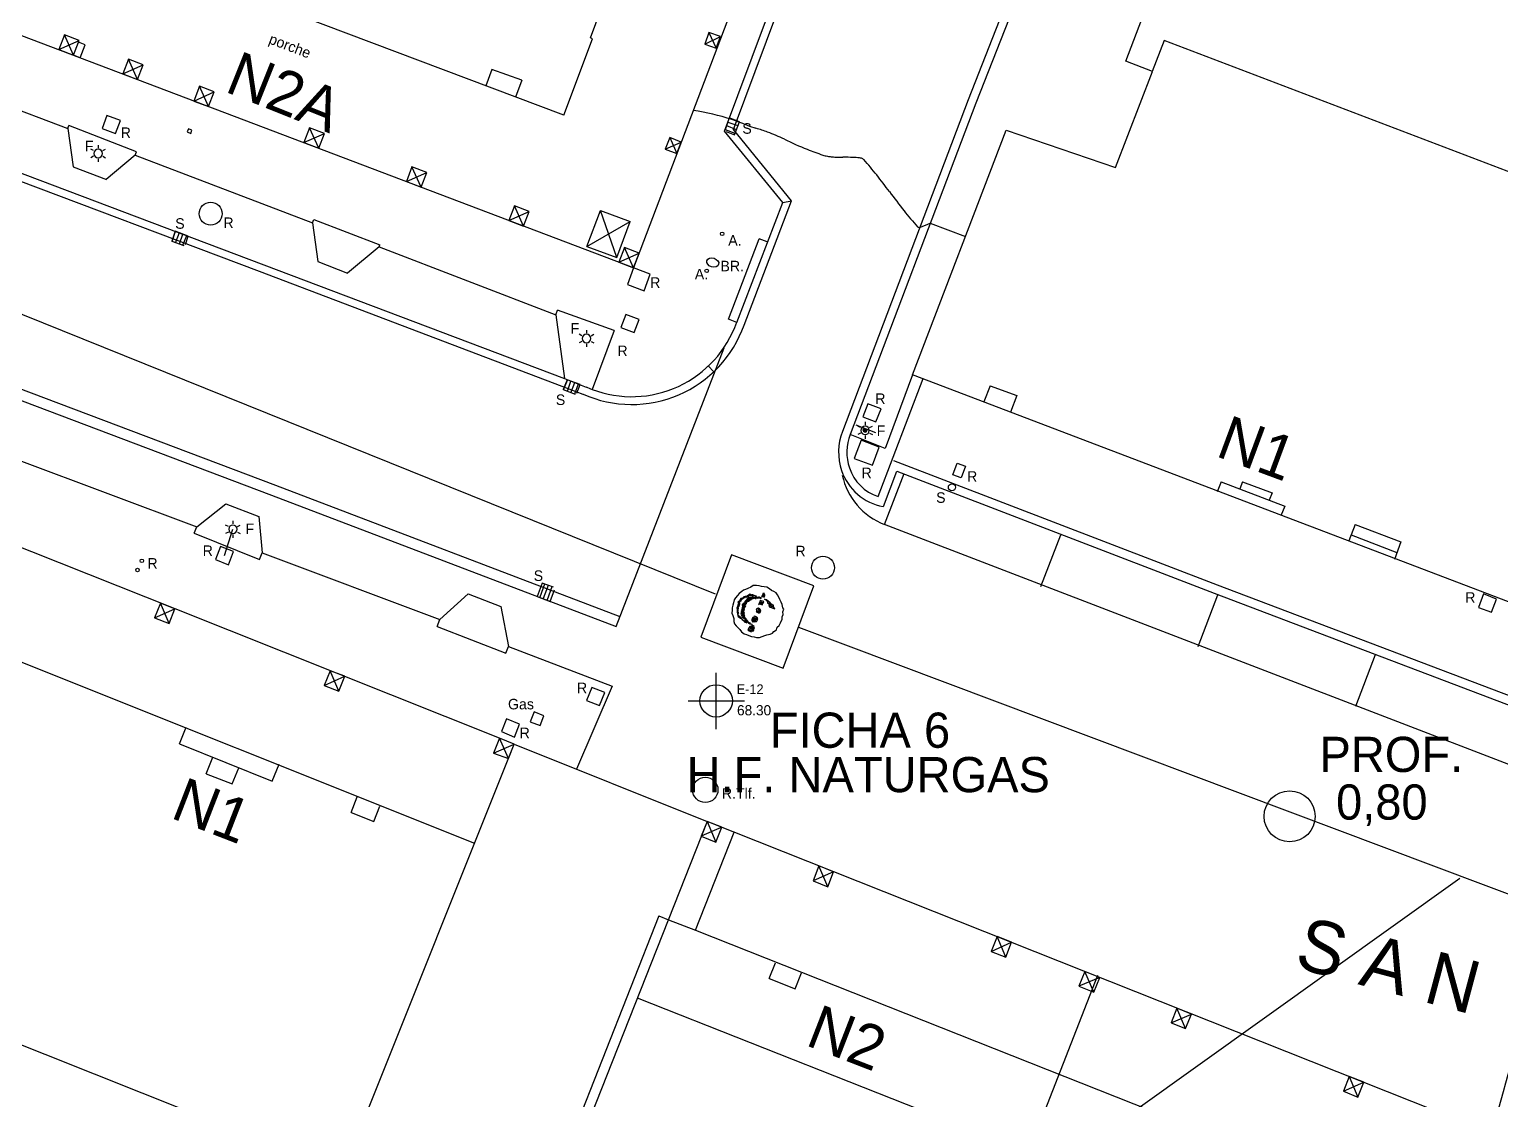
# Model space of a CAD drawing. Extents: x 0 to 560514, y 0 to 4788038.
# Drawn here: x 560352.9 to 560394.71, y 4787849.2 to 4787879.62 of the extents above; entities that cross this region are included whole.
import ezdxf

# ---------------------------------------------------------------- set-up
doc = ezdxf.new("R2010")
doc.units = 0
doc.layers.add('Nivel 27', color=7, linetype='Continuous')
doc.layers.add('Nivel 7', color=7, linetype='Continuous')

msp = doc.modelspace()

# ---------------------------------------------------------------- linework, layer by layer
at = {"layer": 'Nivel 27'}
msp.add_line((560374.76, 4787862.63), (560403.64, 4787851.77), dxfattribs=at)
for points in [[(560301.78, 4787894.14), (560303.67, 4787892.38), (560307.48, 4787889.75), (560372.39, 4787863.57)], [(560373.86, 4787863.76), (560373.78, 4787863.77), (560373.71, 4787863.78), (560373.64, 4787863.8), (560373.56, 4787863.81), (560373.47, 4787863.81), (560373.4, 4787863.76), (560373.32, 4787863.73), (560373.25, 4787863.7), (560373.19, 4787863.68), (560373.15, 4787863.64), (560373.07, 4787863.58), (560373.02, 4787863.53), (560372.97, 4787863.46), (560372.93, 4787863.4), (560372.91, 4787863.32), (560372.89, 4787863.25), (560372.87, 4787863.18), (560372.87, 4787863.11), (560372.86, 4787863.02), (560372.89, 4787862.96), (560372.92, 4787862.87), (560372.92, 4787862.79), (560372.94, 4787862.72), (560372.99, 4787862.66), (560373.03, 4787862.62), (560373.09, 4787862.56), (560373.14, 4787862.49), (560373.21, 4787862.44), (560373.28, 4787862.42), (560373.35, 4787862.39), (560373.42, 4787862.36), (560373.5, 4787862.35), (560373.56, 4787862.33), (560373.65, 4787862.33), (560373.72, 4787862.36), (560373.8, 4787862.39), (560373.86, 4787862.41), (560373.95, 4787862.43), (560374.02, 4787862.46), (560374.06, 4787862.5), (560374.13, 4787862.55), (560374.15, 4787862.63), (560374.21, 4787862.67), (560374.25, 4787862.75), (560374.29, 4787862.85), (560374.29, 4787862.92), (560374.32, 4787862.99), (560374.31, 4787863.06), (560374.34, 4787863.14), (560374.31, 4787863.18), (560374.29, 4787863.27), (560374.26, 4787863.34), (560374.23, 4787863.41), (560374.2, 4787863.48), (560374.16, 4787863.55), (560374.12, 4787863.6), (560374.06, 4787863.64), (560373.99, 4787863.67), (560373.93, 4787863.72), (560373.86, 4787863.76)], [(560373.25, 4787863.49), (560373.28, 4787863.48)], [(560373.29, 4787863.51), (560373.3, 4787863.48)], [(560373.31, 4787863.5), (560373.35, 4787863.51)], [(560373.35, 4787863.53), (560373.36, 4787863.52)], [(560373.38, 4787863.56), (560373.4, 4787863.54)], [(560373.45, 4787863.52), (560373.48, 4787863.52)], [(560373.53, 4787863.52), (560373.53, 4787863.52)], [(560373.8, 4787863.52), (560373.8, 4787863.52), (560373.8, 4787863.52), (560373.8, 4787863.52), (560373.8, 4787863.52), (560373.8, 4787863.55), (560373.8, 4787863.55), (560373.8, 4787863.55), (560373.8, 4787863.55), (560373.8, 4787863.55), (560373.8, 4787863.55), (560373.78, 4787863.56), (560373.79, 4787863.58), (560373.79, 4787863.58), (560373.79, 4787863.58), (560373.79, 4787863.58), (560373.79, 4787863.58), (560373.77, 4787863.59), (560373.77, 4787863.59), (560373.77, 4787863.59), (560373.76, 4787863.57), (560373.76, 4787863.57), (560373.74, 4787863.58), (560373.74, 4787863.58), (560373.74, 4787863.58), (560373.74, 4787863.58), (560373.74, 4787863.58), (560373.74, 4787863.58), (560373.73, 4787863.55), (560373.73, 4787863.55), (560373.73, 4787863.55), (560373.73, 4787863.55), (560373.73, 4787863.55), (560373.73, 4787863.54), (560373.73, 4787863.54), (560373.73, 4787863.54), (560373.73, 4787863.54), (560373.73, 4787863.54), (560373.73, 4787863.54), (560373.71, 4787863.5), (560373.73, 4787863.5), (560373.73, 4787863.5), (560373.73, 4787863.5), (560373.73, 4787863.5), (560373.73, 4787863.5), (560373.76, 4787863.49), (560373.76, 4787863.49), (560373.76, 4787863.49), (560373.76, 4787863.49), (560373.76, 4787863.49), (560373.76, 4787863.49), (560373.78, 4787863.48), (560373.78, 4787863.48), (560373.79, 4787863.5), (560373.79, 4787863.5), (560373.79, 4787863.5), (560373.79, 4787863.5), (560373.79, 4787863.5), (560373.79, 4787863.5), (560373.8, 4787863.52), (560373.8, 4787863.52)], [(560373.73, 4787863.55), (560373.8, 4787863.52)], [(560373.73, 4787863.55), (560373.79, 4787863.5)], [(560373.73, 4787863.54), (560373.79, 4787863.5)], [(560373.76, 4787863.57), (560373.8, 4787863.55)], [(560373, 4787863.18), (560373.05, 4787863.17)], [(560373.01, 4787863.15), (560373.05, 4787863.15)], [(560373.01, 4787863.15), (560373.05, 4787863.15)], [(560373.01, 4787863.12), (560373.05, 4787863.11)], [(560373.01, 4787863.07), (560373.03, 4787863.06)], [(560373.02, 4787863.21), (560373.04, 4787863.21)], [(560373.03, 4787863.22), (560373.04, 4787863.22)], [(560373.03, 4787863.09), (560373.05, 4787863.09)], [(560373.05, 4787863.25), (560373.08, 4787863.24)], [(560373.05, 4787863.25), (560373.07, 4787863.21)], [(560373.06, 4787863.32), (560373.08, 4787863.31)], [(560373.06, 4787863.27), (560373.08, 4787863.25)], [(560373.07, 4787863.35), (560373.08, 4787863.34)], [(560373.07, 4787863.35), (560373.08, 4787863.31)], [(560373.07, 4787863.3), (560373.1, 4787863.28)], [(560373.08, 4787863.37), (560373.09, 4787863.36)], [(560373.09, 4787863.39), (560373.13, 4787863.38)], [(560373.12, 4787863.41), (560373.14, 4787863.4)], [(560373.12, 4787863.41), (560373.14, 4787863.4)], [(560373.14, 4787863.08), (560373.2, 4787863.08)], [(560373.15, 4787863.43), (560373.16, 4787863.42)], [(560373.15, 4787863.16), (560373.21, 4787863.13)], [(560373.15, 4787863.16), (560373.22, 4787863.14)], [(560373.15, 4787863.13), (560373.22, 4787863.14)], [(560373.16, 4787863.44), (560373.17, 4787863.43)], [(560373.16, 4787863.26), (560373.24, 4787863.25)], [(560373.16, 4787863.26), (560373.26, 4787863.22)], [(560373.16, 4787863.18), (560373.22, 4787863.16)], [(560373.16, 4787863.1), (560373.21, 4787863.1)], [(560373.17, 4787863.28), (560373.25, 4787863.28)], [(560373.17, 4787863.2), (560373.25, 4787863.2)], [(560373.18, 4787863.22), (560373.26, 4787863.22)], [(560373.19, 4787863.46), (560373.21, 4787863.46)], [(560373.19, 4787863.46), (560373.21, 4787863.46)], [(560373.21, 4787863.3), (560373.26, 4787863.3)], [(560373.22, 4787863.48), (560373.24, 4787863.47)], [(560373.22, 4787863.35), (560373.3, 4787863.34)], [(560373.22, 4787863.32), (560373.29, 4787863.31)], [(560373.22, 4787863.32), (560373.28, 4787863.29)], [(560373.25, 4787863.35), (560373.31, 4787863.37)], [(560373.26, 4787863.38), (560373.34, 4787863.37)], [(560373.3, 4787863.4), (560373.34, 4787863.37)], [(560373.31, 4787863.42), (560373.37, 4787863.39)], [(560373.33, 4787863.43), (560373.41, 4787863.4)], [(560373.34, 4787863.46), (560373.42, 4787863.43)], [(560373.37, 4787863.45), (560373.44, 4787863.42)], [(560373.4, 4787863.46), (560373.48, 4787863.44)], [(560373.45, 4787863.47), (560373.5, 4787863.45)], [(560373.49, 4787863.48), (560373.55, 4787863.43)], [(560373.51, 4787863.47), (560373.55, 4787863.46)], [(560373.68, 4787863.07), (560373.68, 4787863.07), (560373.69, 4787863.09), (560373.69, 4787863.09), (560373.69, 4787863.09), (560373.69, 4787863.09), (560373.68, 4787863.12), (560373.65, 4787863.13), (560373.65, 4787863.13), (560373.65, 4787863.13), (560373.65, 4787863.13), (560373.66, 4787863.16), (560373.64, 4787863.15), (560373.64, 4787863.15), (560373.64, 4787863.15), (560373.64, 4787863.15), (560373.61, 4787863.17), (560373.61, 4787863.17), (560373.61, 4787863.17), (560373.61, 4787863.17), (560373.6, 4787863.18), (560373.6, 4787863.18), (560373.59, 4787863.16), (560373.59, 4787863.16), (560373.55, 4787863.14), (560373.55, 4787863.14), (560373.55, 4787863.14), (560373.56, 4787863.1), (560373.56, 4787863.1), (560373.56, 4787863.1), (560373.56, 4787863.1), (560373.56, 4787863.08), (560373.56, 4787863.08), (560373.56, 4787863.08), (560373.55, 4787863.06), (560373.55, 4787863.06), (560373.55, 4787863.06), (560373.55, 4787863.06), (560373.58, 4787863.08), (560373.57, 4787863.05), (560373.57, 4787863.05), (560373.57, 4787863.05), (560373.57, 4787863.05), (560373.6, 4787863.05), (560373.6, 4787863.05), (560373.6, 4787863.05), (560373.6, 4787863.05), (560373.61, 4787863.04), (560373.61, 4787863.04), (560373.61, 4787863.04), (560373.64, 4787863.02), (560373.64, 4787863.02), (560373.64, 4787863.02), (560373.65, 4787863.04), (560373.65, 4787863.04), (560373.67, 4787863.04), (560373.67, 4787863.04), (560373.67, 4787863.04), (560373.68, 4787863.07), (560373.68, 4787863.07), (560373.68, 4787863.07)], [(560373.56, 4787863.1), (560373.69, 4787863.09)], [(560373.56, 4787863.08), (560373.68, 4787863.07)], [(560373.58, 4787863.08), (560373.67, 4787863.04)], [(560373.59, 4787863.47), (560373.64, 4787863.46)], [(560373.59, 4787863.16), (560373.65, 4787863.13)], [(560373.59, 4787863.16), (560373.67, 4787863.1)], [(560373.75, 4787863.31), (560373.75, 4787863.31), (560373.75, 4787863.31), (560373.75, 4787863.31), (560373.76, 4787863.33), (560373.76, 4787863.33), (560373.76, 4787863.33), (560373.76, 4787863.33), (560373.77, 4787863.36), (560373.73, 4787863.37), (560373.73, 4787863.37), (560373.73, 4787863.37), (560373.73, 4787863.37), (560373.73, 4787863.37), (560373.71, 4787863.37), (560373.71, 4787863.37), (560373.71, 4787863.37), (560373.71, 4787863.37), (560373.69, 4787863.38), (560373.69, 4787863.38), (560373.69, 4787863.38), (560373.69, 4787863.38), (560373.69, 4787863.38), (560373.66, 4787863.37), (560373.66, 4787863.35), (560373.66, 4787863.35), (560373.66, 4787863.35), (560373.66, 4787863.35), (560373.66, 4787863.35), (560373.64, 4787863.31), (560373.64, 4787863.31), (560373.64, 4787863.31), (560373.64, 4787863.31), (560373.63, 4787863.29), (560373.63, 4787863.29), (560373.63, 4787863.29), (560373.63, 4787863.29), (560373.63, 4787863.29), (560373.62, 4787863.27), (560373.65, 4787863.29), (560373.65, 4787863.29), (560373.65, 4787863.29), (560373.65, 4787863.29), (560373.65, 4787863.29), (560373.68, 4787863.28), (560373.68, 4787863.28), (560373.68, 4787863.28), (560373.68, 4787863.28), (560373.71, 4787863.27), (560373.71, 4787863.27), (560373.71, 4787863.27), (560373.71, 4787863.27), (560373.71, 4787863.27), (560373.73, 4787863.26), (560373.73, 4787863.26), (560373.73, 4787863.29), (560373.73, 4787863.29), (560373.73, 4787863.29), (560373.73, 4787863.29), (560373.75, 4787863.31), (560373.75, 4787863.31)], [(560373.63, 4787863.29), (560373.73, 4787863.29)], [(560373.64, 4787863.31), (560373.75, 4787863.31)], [(560373.65, 4787863.29), (560373.71, 4787863.27)], [(560373.66, 4787863.35), (560373.76, 4787863.33)], [(560373.66, 4787863.35), (560373.75, 4787863.31)], [(560373.81, 4787863.41), (560373.85, 4787863.4)], [(560373.84, 4787863.38), (560373.93, 4787863.35)], [(560373.88, 4787863.33), (560373.97, 4787863.29)], [(560373.9, 4787863.3), (560374, 4787863.27)], [(560373.9, 4787863.27), (560374.02, 4787863.26)], [(560373.91, 4787863.25), (560374.03, 4787863.22)], [(560373.91, 4787863.25), (560374.05, 4787863.2)], [(560373.92, 4787863.21), (560374.06, 4787863.16)], [(560373.01, 4787863.05), (560373.06, 4787863.04)], [(560373.01, 4787863.05), (560373.05, 4787863.01)], [(560373.02, 4787863.01), (560373.05, 4787863.01)], [(560373.04, 4787862.98), (560373.05, 4787862.98)], [(560373.05, 4787862.95), (560373.08, 4787862.94)], [(560373.07, 4787862.92), (560373.09, 4787862.92)], [(560373.11, 4787862.88), (560373.13, 4787862.89)], [(560373.13, 4787862.87), (560373.15, 4787862.86)], [(560373.14, 4787863.06), (560373.22, 4787863.04)], [(560373.14, 4787863.06), (560373.22, 4787863.02)], [(560373.14, 4787862.96), (560373.22, 4787862.97)], [(560373.15, 4787863), (560373.2, 4787863)], [(560373.16, 4787863.02), (560373.22, 4787863.02)], [(560373.16, 4787862.97), (560373.23, 4787862.94)], [(560373.16, 4787862.84), (560373.19, 4787862.82)], [(560373.18, 4787862.93), (560373.22, 4787862.91)], [(560373.18, 4787862.93), (560373.24, 4787862.89)], [(560373.18, 4787862.9), (560373.27, 4787862.87)], [(560373.23, 4787862.86), (560373.3, 4787862.83)], [(560373.24, 4787862.81), (560373.25, 4787862.77)], [(560373.26, 4787862.82), (560373.32, 4787862.8)], [(560373.31, 4787862.78), (560373.38, 4787862.75)], [(560373.49, 4787862.55), (560373.49, 4787862.57), (560373.49, 4787862.57), (560373.5, 4787862.59), (560373.5, 4787862.59), (560373.5, 4787862.59), (560373.51, 4787862.62), (560373.51, 4787862.62), (560373.49, 4787862.62), (560373.49, 4787862.62), (560373.5, 4787862.65), (560373.5, 4787862.65), (560373.47, 4787862.66), (560373.47, 4787862.66), (560373.47, 4787862.66), (560373.45, 4787862.67), (560373.45, 4787862.67), (560373.41, 4787862.65), (560373.41, 4787862.65), (560373.41, 4787862.65), (560373.4, 4787862.66), (560373.4, 4787862.66), (560373.4, 4787862.64), (560373.4, 4787862.64), (560373.36, 4787862.65), (560373.36, 4787862.65), (560373.36, 4787862.63), (560373.36, 4787862.63), (560373.36, 4787862.63), (560373.35, 4787862.61), (560373.35, 4787862.61), (560373.35, 4787862.61), (560373.33, 4787862.57), (560373.33, 4787862.57), (560373.33, 4787862.57), (560373.32, 4787862.55), (560373.32, 4787862.55), (560373.32, 4787862.55), (560373.35, 4787862.52), (560373.35, 4787862.52), (560373.35, 4787862.52), (560373.35, 4787862.52), (560373.38, 4787862.54), (560373.37, 4787862.51), (560373.37, 4787862.51), (560373.39, 4787862.5), (560373.39, 4787862.5), (560373.39, 4787862.5), (560373.41, 4787862.49), (560373.42, 4787862.52), (560373.42, 4787862.52), (560373.45, 4787862.51), (560373.45, 4787862.51), (560373.45, 4787862.51), (560373.48, 4787862.52), (560373.48, 4787862.52), (560373.48, 4787862.52), (560373.48, 4787862.52), (560373.49, 4787862.55), (560373.49, 4787862.55), (560373.49, 4787862.55)], [(560373.34, 4787862.74), (560373.42, 4787862.71)], [(560373.4, 4787862.66), (560373.49, 4787862.62)], [(560373.59, 4787862.84), (560373.59, 4787862.84), (560373.59, 4787862.84), (560373.6, 4787862.86), (560373.6, 4787862.86), (560373.58, 4787862.85), (560373.59, 4787862.89), (560373.59, 4787862.89), (560373.59, 4787862.89), (560373.59, 4787862.89), (560373.57, 4787862.91), (560373.57, 4787862.91), (560373.57, 4787862.91), (560373.57, 4787862.91), (560373.55, 4787862.92), (560373.55, 4787862.92), (560373.55, 4787862.92), (560373.52, 4787862.94), (560373.52, 4787862.94), (560373.52, 4787862.94), (560373.49, 4787862.93), (560373.49, 4787862.93), (560373.49, 4787862.89), (560373.49, 4787862.89), (560373.46, 4787862.9), (560373.46, 4787862.9), (560373.45, 4787862.89), (560373.45, 4787862.89), (560373.45, 4787862.89), (560373.45, 4787862.89), (560373.44, 4787862.86), (560373.44, 4787862.86), (560373.44, 4787862.86), (560373.43, 4787862.84), (560373.43, 4787862.84), (560373.43, 4787862.84), (560373.43, 4787862.81), (560373.43, 4787862.81), (560373.43, 4787862.81), (560373.45, 4787862.8), (560373.46, 4787862.77), (560373.46, 4787862.77), (560373.47, 4787862.79), (560373.47, 4787862.79), (560373.47, 4787862.79), (560373.5, 4787862.79), (560373.5, 4787862.79), (560373.5, 4787862.79), (560373.5, 4787862.79), (560373.52, 4787862.78), (560373.52, 4787862.78), (560373.52, 4787862.78), (560373.56, 4787862.79), (560373.56, 4787862.79), (560373.56, 4787862.79), (560373.56, 4787862.79), (560373.57, 4787862.81), (560373.58, 4787862.8), (560373.58, 4787862.8), (560373.58, 4787862.8), (560373.59, 4787862.84)], [(560373.43, 4787862.84), (560373.57, 4787862.81)], [(560373.43, 4787862.81), (560373.53, 4787862.81)], [(560373.44, 4787862.86), (560373.59, 4787862.84)], [(560373.45, 4787862.89), (560373.58, 4787862.85)], [(560373.45, 4787862.89), (560373.57, 4787862.84)], [(560373.47, 4787862.79), (560373.52, 4787862.78)], [(560373.49, 4787862.89), (560373.59, 4787862.89)], [(560373.57, 4787863.05), (560373.61, 4787863.04)], [(560373.32, 4787862.55), (560373.46, 4787862.53)], [(560373.33, 4787862.57), (560373.48, 4787862.52)], [(560373.35, 4787862.61), (560373.49, 4787862.57)], [(560373.35, 4787862.61), (560373.49, 4787862.55)], [(560373.35, 4787862.52), (560373.42, 4787862.52)], [(560373.36, 4787862.63), (560373.5, 4787862.59)], [(560373.4, 4787862.64), (560373.49, 4787862.62)], [(560368.926, 4787844.888), (560378.726, 4787844.888), (560393.561, 4787855.489)]]:
    msp.add_lwpolyline(points, dxfattribs=at)
for points in [[(560371.98, 4787862.34), (560374.32, 4787861.46), (560375.19, 4787863.8), (560372.85, 4787864.68)], [(560373.29, 4787862.75), (560373.25, 4787862.77), (560373.21, 4787862.81), (560373.19, 4787862.82), (560373.15, 4787862.86), (560373.13, 4787862.89), (560373.09, 4787862.92), (560373.05, 4787862.95), (560373.04, 4787862.98), (560373.03, 4787863.04), (560373.03, 4787863.06), (560373.04, 4787863.11), (560373.05, 4787863.17), (560373.04, 4787863.21), (560373.05, 4787863.25), (560373.06, 4787863.27), (560373.08, 4787863.31), (560373.09, 4787863.36), (560373.13, 4787863.38), (560373.15, 4787863.43), (560373.17, 4787863.43), (560373.22, 4787863.48), (560373.25, 4787863.49), (560373.31, 4787863.5), (560373.35, 4787863.53), (560373.4, 4787863.52), (560373.42, 4787863.53), (560373.48, 4787863.52), (560373.48, 4787863.54), (560373.53, 4787863.52), (560373.56, 4787863.51), (560373.5, 4787863.53), (560373.46, 4787863.55), (560373.43, 4787863.55), (560373.4, 4787863.54), (560373.38, 4787863.56), (560373.31, 4787863.52), (560373.29, 4787863.51), (560373.24, 4787863.5), (560373.2, 4787863.49), (560373.16, 4787863.44), (560373.12, 4787863.44), (560373.09, 4787863.39), (560373.08, 4787863.37), (560373.03, 4787863.34), (560373.05, 4787863.3), (560373.03, 4787863.26), (560373.02, 4787863.21), (560373, 4787863.18), (560373.01, 4787863.12), (560373.01, 4787863.07), (560373.01, 4787863.05), (560373.02, 4787863.01), (560373.03, 4787862.95), (560373.04, 4787862.93), (560373.11, 4787862.88), (560373.13, 4787862.87), (560373.16, 4787862.84), (560373.19, 4787862.82), (560373.23, 4787862.77), (560373.25, 4787862.77)], [(560373.44, 4787862.7), (560373.39, 4787862.72), (560373.37, 4787862.72), (560373.33, 4787862.77), (560373.32, 4787862.8), (560373.27, 4787862.84), (560373.24, 4787862.89), (560373.22, 4787862.91), (560373.22, 4787862.97), (560373.2, 4787863), (560373.2, 4787863.05), (560373.2, 4787863.08), (560373.22, 4787863.14), (560373.21, 4787863.13), (560373.22, 4787863.19), (560373.24, 4787863.25), (560373.25, 4787863.28), (560373.28, 4787863.32), (560373.31, 4787863.37), (560373.34, 4787863.37), (560373.37, 4787863.39), (560373.42, 4787863.43), (560373.44, 4787863.44), (560373.5, 4787863.45), (560373.54, 4787863.46), (560373.58, 4787863.45), (560373.61, 4787863.46), (560373.67, 4787863.45), (560373.69, 4787863.44), (560373.71, 4787863.45), (560373.65, 4787863.48), (560373.62, 4787863.48), (560373.59, 4787863.47), (560373.55, 4787863.49), (560373.51, 4787863.47), (560373.46, 4787863.49), (560373.44, 4787863.48), (560373.4, 4787863.46), (560373.34, 4787863.46), (560373.31, 4787863.44), (560373.26, 4787863.38), (560373.23, 4787863.36), (560373.22, 4787863.32), (560373.18, 4787863.3), (560373.16, 4787863.26), (560373.17, 4787863.2), (560373.16, 4787863.18), (560373.15, 4787863.13), (560373.13, 4787863.09), (560373.14, 4787863.06), (560373.12, 4787863), (560373.14, 4787862.96), (560373.15, 4787862.95), (560373.17, 4787862.91), (560373.23, 4787862.86), (560373.24, 4787862.83), (560373.26, 4787862.8), (560373.31, 4787862.78), (560373.34, 4787862.74), (560373.37, 4787862.72), (560373.42, 4787862.71)], [(560373.92, 4787863.2), (560374.08, 4787863.15), (560374.08, 4787863.15), (560374.05, 4787863.2), (560374.05, 4787863.25), (560374, 4787863.27), (560373.97, 4787863.29), (560373.94, 4787863.34), (560373.9, 4787863.36), (560373.85, 4787863.4), (560373.81, 4787863.41), (560373.79, 4787863.42), (560373.81, 4787863.41), (560373.84, 4787863.41), (560373.84, 4787863.38), (560373.88, 4787863.37), (560373.88, 4787863.33), (560373.88, 4787863.31), (560373.9, 4787863.3), (560373.92, 4787863.27), (560373.91, 4787863.25), (560373.92, 4787863.21), (560373.92, 4787863.2)]]:
    msp.add_lwpolyline(points, close=True, dxfattribs=at)
msp.add_circle((560388.719, 4787857.25), 0.725, dxfattribs=at)
at = {"layer": 'Nivel 7'}
for p, q in [((560368.84, 4787879.38), (560369.95, 4787882.31)), ((560368.09, 4787877.18), (560359.15, 4787880.55)), ((560380.97, 4787880.51), (560379.8, 4787877.52)), ((560353.89, 4787879.46), (560353.73, 4787879.04)), ((560354.15, 4787878.88), (560353.89, 4787879.46)), ((560354.31, 4787879.3), (560353.89, 4787879.46)), ((560368.9, 4787879.35), (560368.84, 4787879.38)), ((560372.21, 4787879.53), (560372.09, 4787879.2)), ((560372.09, 4787879.2), (560372.54, 4787879.41)), ((560372.21, 4787879.53), (560372.42, 4787879.08)), ((560372.54, 4787879.41), (560372.21, 4787879.53)), ((560372.42, 4787879.08), (560372.54, 4787879.41)), ((560353.73, 4787879.04), (560354.31, 4787879.3)), ((560353.73, 4787879.04), (560354.15, 4787878.88)), ((560354.15, 4787878.88), (560354.31, 4787879.3)), ((560354.15, 4787878.88), (560354.29, 4787879.25)), ((560354.48, 4787879.18), (560354.29, 4787879.25)), ((560354.34, 4787878.81), (560354.48, 4787879.18)), ((560368.09, 4787877.18), (560368.9, 4787879.35)), ((560372.09, 4787879.2), (560372.42, 4787879.08)), ((560348.98, 4787878.69), (560353.99, 4787876.8)), ((560354.34, 4787878.81), (560354.15, 4787878.88)), ((560355.71, 4787878.77), (560355.55, 4787878.35)), ((560355.55, 4787878.35), (560356.13, 4787878.61)), ((560355.97, 4787878.19), (560355.71, 4787878.77)), ((560356.13, 4787878.61), (560355.71, 4787878.77)), ((560355.97, 4787878.19), (560356.13, 4787878.61)), ((560355.55, 4787878.35), (560355.97, 4787878.19)), ((560366.04, 4787878.48), (560365.87, 4787878.01)), ((560366.89, 4787878.17), (560366.04, 4787878.48)), ((560366.89, 4787878.17), (560366.71, 4787877.69)), ((560357.73, 4787878), (560357.57, 4787877.58)), ((560357.57, 4787877.58), (560358.15, 4787877.84)), ((560357.99, 4787877.42), (560357.73, 4787878)), ((560358.15, 4787877.84), (560357.73, 4787878)), ((560357.99, 4787877.42), (560358.15, 4787877.84)), ((560346.68, 4787877.55), (560359.43, 4787872.74)), ((560347.6, 4787877.44), (560360.34, 4787872.63)), ((560357.57, 4787877.58), (560357.99, 4787877.42)), ((560379.8, 4787877.52), (560376.23, 4787868.1)), ((560353.99, 4787876.8), (560354.02, 4787876.88)), ((560355.94, 4787876.14), (560354.02, 4787876.88)), ((560355.1, 4787877.17), (560354.96, 4787876.8)), ((560355.48, 4787877.03), (560355.1, 4787877.17)), ((560355.34, 4787876.66), (560355.48, 4787877.03)), ((560372.79, 4787877.1), (560372.67, 4787876.76)), ((560372.71, 4787876.88), (560372.99, 4787876.77)), ((560372.75, 4787876.98), (560373.03, 4787876.88)), ((560373.08, 4787876.99), (560372.79, 4787877.1)), ((560372.79, 4787877.09), (560373.07, 4787876.98)), ((560372.94, 4787876.62), (560373.08, 4787876.99)), ((560353.99, 4787876.8), (560354.14, 4787875.71)), ((560354.96, 4787876.8), (560355.34, 4787876.66)), ((560357.42, 4787876.79), (560357.38, 4787876.7)), ((560357.38, 4787876.7), (560357.48, 4787876.66)), ((560357.51, 4787876.75), (560357.42, 4787876.79)), ((560357.48, 4787876.66), (560357.51, 4787876.75)), ((560360.86, 4787876.82), (560360.7, 4787876.4)), ((560360.7, 4787876.4), (560361.28, 4787876.66)), ((560361.12, 4787876.24), (560360.86, 4787876.82)), ((560361.28, 4787876.66), (560360.86, 4787876.82)), ((560361.12, 4787876.24), (560361.28, 4787876.66)), ((560371.1, 4787876.54), (560370.97, 4787876.21)), ((560371.1, 4787876.54), (560371.3, 4787876.09)), ((560371.42, 4787876.41), (560371.1, 4787876.54)), ((560372.67, 4787876.77), (560372.95, 4787876.67)), ((560372.7, 4787876.71), (560372.94, 4787876.62)), ((560354.72, 4787876.17), (560354.64, 4787876.21)), ((560354.85, 4787876.33), (560354.85, 4787876.24)), ((560354.98, 4787876.17), (560355.06, 4787876.21)), ((560355.9, 4787876.04), (560355.08, 4787875.35)), ((560355.9, 4787876.04), (560355.94, 4787876.14)), ((560355.9, 4787876.04), (560360.94, 4787874.12)), ((560360.7, 4787876.4), (560361.12, 4787876.24)), ((560370.97, 4787876.21), (560371.42, 4787876.41)), ((560370.97, 4787876.21), (560371.3, 4787876.09)), ((560371.3, 4787876.09), (560371.42, 4787876.41)), ((560354.14, 4787875.71), (560355.09, 4787875.35)), ((560354.72, 4787876.01), (560354.64, 4787875.97)), ((560354.85, 4787875.94), (560354.85, 4787875.85)), ((560354.98, 4787876.01), (560355.06, 4787875.97)), ((560363.77, 4787875.71), (560363.61, 4787875.29)), ((560364.03, 4787875.13), (560363.77, 4787875.71)), ((560364.19, 4787875.55), (560363.77, 4787875.71)), ((560363.61, 4787875.29), (560364.19, 4787875.55)), ((560363.61, 4787875.29), (560364.03, 4787875.13)), ((560364.03, 4787875.13), (560364.19, 4787875.55)), ((560366.68, 4787874.6), (560366.52, 4787874.18)), ((560366.52, 4787874.18), (560367.1, 4787874.44)), ((560366.94, 4787874.02), (560366.68, 4787874.6)), ((560367.1, 4787874.44), (560366.68, 4787874.6)), ((560366.94, 4787874.02), (560367.1, 4787874.44)), ((560368.74, 4787873.45), (560369.13, 4787874.47)), ((560369.59, 4787873.13), (560369.13, 4787874.47)), ((560369.13, 4787874.47), (560369.97, 4787874.16)), ((560374.31, 4787874.7), (560374.56, 4787874.74)), ((560360.94, 4787874.12), (560360.98, 4787874.21)), ((560360.94, 4787874.12), (560361.09, 4787873.02)), ((560360.98, 4787874.21), (560362.86, 4787873.49)), ((560366.52, 4787874.18), (560366.94, 4787874.02)), ((560368.74, 4787873.45), (560369.97, 4787874.16)), ((560369.59, 4787873.13), (560369.97, 4787874.16)), ((560378.5, 4787874.11), (560379.5, 4787873.73)), ((560357.04, 4787873.88), (560356.94, 4787873.6)), ((560356.94, 4787873.6), (560357.28, 4787873.47)), ((560356.95, 4787873.59), (560357.05, 4787873.88)), ((560357.41, 4787873.74), (560357.04, 4787873.88)), ((560357.05, 4787873.55), (560357.16, 4787873.84)), ((560357.16, 4787873.52), (560357.26, 4787873.8)), ((560357.26, 4787873.48), (560357.37, 4787873.76)), ((560357.33, 4787873.5), (560357.41, 4787873.74)), ((560372.77, 4787871.38), (560373.64, 4787873.66)), ((560373.87, 4787873.58), (560373.64, 4787873.66)), ((560362.84, 4787873.44), (560361.94, 4787872.69)), ((560362.84, 4787873.44), (560362.86, 4787873.49)), ((560362.84, 4787873.44), (560367.86, 4787871.5)), ((560368.74, 4787873.45), (560369.59, 4787873.13)), ((560369.81, 4787873.42), (560369.65, 4787873)), ((560369.65, 4787873), (560370.23, 4787873.26)), ((560370.23, 4787873.26), (560369.81, 4787873.42)), ((560370.07, 4787872.84), (560369.81, 4787873.42)), ((560370.07, 4787872.84), (560370.23, 4787873.26)), ((560359.43, 4787872.74), (560368.03, 4787869.48)), ((560361.09, 4787873.02), (560361.94, 4787872.69)), ((560369.65, 4787873), (560370.07, 4787872.84)), ((560370.07, 4787872.84), (560369.9, 4787872.37)), ((560370.54, 4787872.66), (560370.07, 4787872.84)), ((560360.34, 4787872.63), (560368.11, 4787869.69)), ((560369.9, 4787872.37), (560370.37, 4787872.19)), ((560370.37, 4787872.19), (560370.54, 4787872.66)), ((560367.86, 4787871.5), (560367.91, 4787871.64)), ((560367.86, 4787871.5), (560368.11, 4787869.69)), ((560369.52, 4787871.06), (560367.91, 4787871.64)), ((560369.85, 4787871.51), (560369.71, 4787871.14)), ((560370.23, 4787871.37), (560369.85, 4787871.51)), ((560346.66, 4787871.34), (560359.78, 4787866.38)), ((560368.73, 4787871.07), (560368.73, 4787870.98)), ((560369.52, 4787871.06), (560368.89, 4787869.38)), ((560369.71, 4787871.14), (560370.09, 4787871)), ((560370.09, 4787871), (560370.23, 4787871.37)), ((560373, 4787871.29), (560372.77, 4787871.38)), ((560368.6, 4787870.91), (560368.52, 4787870.95)), ((560368.6, 4787870.75), (560368.52, 4787870.71)), ((560368.73, 4787870.68), (560368.73, 4787870.59)), ((560368.86, 4787870.91), (560368.94, 4787870.95)), ((560368.86, 4787870.75), (560368.94, 4787870.71)), ((560369.57, 4787862.65), (560372.64, 4787870.57)), ((560372.19, 4787870.05), (560372.35, 4787869.88)), ((560378, 4787869.8), (560377.22, 4787867.7)), ((560368.03, 4787869.48), (560368.63, 4787869.25)), ((560368.18, 4787869.66), (560368.07, 4787869.38)), ((560368.07, 4787869.38), (560368.41, 4787869.25)), ((560368.08, 4787869.37), (560368.19, 4787869.65)), ((560368.11, 4787869.69), (560368.72, 4787869.45)), ((560368.55, 4787869.52), (560368.18, 4787869.66)), ((560368.19, 4787869.33), (560368.29, 4787869.62)), ((560368.29, 4787869.29), (560368.4, 4787869.58)), ((560368.4, 4787869.26), (560368.5, 4787869.54)), ((560368.46, 4787869.28), (560368.55, 4787869.52)), ((560377.02, 4787866.34), (560378.3, 4787869.69)), ((560380.21, 4787869.49), (560380.03, 4787869.03)), ((560380.21, 4787869.49), (560380.96, 4787869.21)), ((560376.73, 4787868.97), (560376.59, 4787868.6)), ((560377.11, 4787868.83), (560376.73, 4787868.97)), ((560380.96, 4787869.21), (560380.78, 4787868.74)), ((560376.59, 4787868.6), (560376.96, 4787868.46)), ((560376.96, 4787868.46), (560377.11, 4787868.83)), ((560335.69, 4787868.42), (560365.55, 4787856.49)), ((560377.22, 4787867.7), (560376.23, 4787868.1)), ((560376.39, 4787868.38), (560376.95, 4787868.16)), ((560376.52, 4787868.3), (560376.44, 4787868.34)), ((560376.52, 4787868.14), (560376.44, 4787868.1)), ((560376.6, 4787868.24), (560376.7, 4787868.2)), ((560376.6, 4787868.24), (560376.7, 4787868.21)), ((560376.6, 4787868.23), (560376.69, 4787868.2)), ((560376.6, 4787868.23), (560376.69, 4787868.19)), ((560376.6, 4787868.22), (560376.68, 4787868.19)), ((560376.6, 4787868.21), (560376.68, 4787868.18)), ((560376.6, 4787868.2), (560376.67, 4787868.18)), ((560376.61, 4787868.25), (560376.7, 4787868.21)), ((560376.61, 4787868.25), (560376.7, 4787868.22)), ((560376.61, 4787868.2), (560376.66, 4787868.17)), ((560376.62, 4787868.26), (560376.7, 4787868.23)), ((560376.62, 4787868.26), (560376.7, 4787868.23)), ((560376.62, 4787868.19), (560376.65, 4787868.17)), ((560376.63, 4787868.27), (560376.7, 4787868.24)), ((560376.64, 4787868.27), (560376.69, 4787868.25)), ((560376.65, 4787868.46), (560376.65, 4787868.37)), ((560376.65, 4787868.27), (560376.68, 4787868.26)), ((560376.78, 4787868.3), (560376.86, 4787868.34)), ((560376.78, 4787868.14), (560376.86, 4787868.1)), ((560376.54, 4787867.94), (560376.34, 4787867.42)), ((560377.05, 4787867.74), (560376.54, 4787867.94)), ((560376.65, 4787868.07), (560376.65, 4787867.98)), ((560376.86, 4787867.23), (560377.05, 4787867.74)), ((560352.59, 4787867.37), (560357.65, 4787865.48)), ((560376.34, 4787867.42), (560376.86, 4787867.23)), ((560377.46, 4787867.36), (560386.66, 4787863.83)), ((560379.14, 4787866.96), (560379.27, 4787867.29)), ((560379.27, 4787867.29), (560379.5, 4787867.2)), ((560377.17, 4787866.06), (560377.55, 4787867.06)), ((560377.2, 4787865.54), (560377.76, 4787866.99)), ((560377.55, 4787867.06), (560386.57, 4787863.59)), ((560379.38, 4787866.87), (560379.14, 4787866.96)), ((560379.5, 4787867.2), (560379.38, 4787866.87)), ((560386.77, 4787866.76), (560386.66, 4787866.47)), ((560386.77, 4787866.76), (560388.58, 4787866.07)), ((560387.38, 4787866.76), (560387.3, 4787866.56)), ((560387.38, 4787866.76), (560388.22, 4787866.44)), ((560388.22, 4787866.44), (560388.14, 4787866.24)), ((560357.65, 4787865.48), (560358.48, 4787866.13)), ((560358.48, 4787866.13), (560359.42, 4787865.77)), ((560359.78, 4787866.38), (560369.57, 4787862.65)), ((560388.58, 4787866.07), (560388.47, 4787865.79)), ((560358.68, 4787865.65), (560358.68, 4787865.56)), ((560359.42, 4787865.77), (560359.51, 4787864.74)), ((560357.58, 4787865.3), (560357.65, 4787865.48)), ((560357.58, 4787865.3), (560359.44, 4787864.55)), ((560358.44, 4787864.66), (560358.68, 4787865.41)), ((560358.55, 4787865.49), (560358.47, 4787865.53)), ((560358.55, 4787865.33), (560358.47, 4787865.29)), ((560358.68, 4787865.26), (560358.68, 4787865.17)), ((560358.81, 4787865.49), (560358.89, 4787865.53)), ((560358.81, 4787865.33), (560358.89, 4787865.29)), ((560395.07, 4787858.68), (560377.2, 4787865.54)), ((560381.65, 4787863.78), (560382.21, 4787865.25)), ((560390.58, 4787865.54), (560390.4, 4787865.08)), ((560390.47, 4787865.25), (560391.77, 4787864.75)), ((560390.58, 4787865.54), (560391.88, 4787865.05)), ((560357.04, 4787863.15), (560352.13, 4787865.1)), ((560358.33, 4787864.92), (560358.18, 4787864.55)), ((560358.7, 4787864.78), (560358.33, 4787864.92)), ((560358.55, 4787864.4), (560358.7, 4787864.78)), ((560391.88, 4787865.05), (560391.7, 4787864.55)), ((560358.18, 4787864.55), (560358.55, 4787864.4)), ((560359.44, 4787864.55), (560359.51, 4787864.74)), ((560359.51, 4787864.74), (560364.56, 4787862.84)), ((560364.56, 4787862.84), (560365.37, 4787863.57)), ((560365.37, 4787863.57), (560366.3, 4787863.21)), ((560367.47, 4787863.88), (560367.33, 4787863.5)), ((560367.33, 4787863.5), (560367.7, 4787863.36)), ((560367.54, 4787863.85), (560367.4, 4787863.48)), ((560367.79, 4787863.76), (560367.47, 4787863.88)), ((560367.64, 4787863.81), (560367.5, 4787863.44)), ((560367.75, 4787863.77), (560367.61, 4787863.4)), ((560367.7, 4787863.36), (560367.82, 4787863.69)), ((560386.12, 4787862.08), (560386.68, 4787863.55)), ((560386.57, 4787863.59), (560396.03, 4787860)), ((560386.66, 4787863.83), (560395.8, 4787860.36)), ((560394.23, 4787863.57), (560394.09, 4787863.19)), ((560394.6, 4787863.42), (560394.23, 4787863.57)), ((560356.62, 4787863.31), (560356.45, 4787862.89)), ((560356.45, 4787862.89), (560357.03, 4787863.15)), ((560356.87, 4787862.73), (560356.62, 4787863.31)), ((560357.03, 4787863.15), (560356.62, 4787863.31)), ((560356.87, 4787862.73), (560357.03, 4787863.15)), ((560366.26, 4787859.47), (560357.04, 4787863.15)), ((560366.3, 4787863.21), (560366.51, 4787862.08)), ((560394.09, 4787863.19), (560394.46, 4787863.05)), ((560394.46, 4787863.05), (560394.6, 4787863.42)), ((560356.45, 4787862.89), (560356.87, 4787862.73)), ((560364.49, 4787862.65), (560364.56, 4787862.84)), ((560364.49, 4787862.65), (560366.44, 4787861.89)), ((560366.44, 4787861.89), (560366.51, 4787862.08)), ((560366.51, 4787862.08), (560369.46, 4787860.95)), ((560390.6, 4787860.38), (560391.16, 4787861.85)), ((560361.44, 4787861.39), (560361.27, 4787860.97)), ((560361.27, 4787860.97), (560361.86, 4787861.23)), ((560361.69, 4787860.81), (560361.44, 4787861.39)), ((560361.86, 4787861.23), (560361.44, 4787861.39)), ((560361.69, 4787860.81), (560361.86, 4787861.23)), ((560372.42, 4787859.73), (560372.42, 4787861.33)), ((560361.27, 4787860.97), (560361.69, 4787860.81)), ((560369.46, 4787860.95), (560368.45, 4787858.59)), ((560368.88, 4787860.91), (560368.73, 4787860.54)), ((560369.25, 4787860.77), (560368.88, 4787860.91)), ((560369.1, 4787860.4), (560369.25, 4787860.77)), ((560367.24, 4787860.22), (560367.13, 4787859.94)), ((560367.52, 4787860.11), (560367.24, 4787860.22)), ((560368.73, 4787860.54), (560369.1, 4787860.4)), ((560371.62, 4787860.53), (560373.22, 4787860.53)), ((560357.16, 4787859.31), (560357.35, 4787859.78)), ((560366.46, 4787860.02), (560366.31, 4787859.66)), ((560366.83, 4787859.87), (560366.46, 4787860.02)), ((560366.68, 4787859.5), (560366.83, 4787859.87)), ((560367.13, 4787859.94), (560367.41, 4787859.83)), ((560367.41, 4787859.83), (560367.52, 4787860.11)), ((560357.16, 4787859.31), (560359.8, 4787858.25)), ((560366.26, 4787859.47), (560366.09, 4787859.05)), ((560366.67, 4787859.3), (560366.26, 4787859.47)), ((560366.51, 4787858.89), (560366.26, 4787859.47)), ((560366.67, 4787859.3), (560366.26, 4787859.47)), ((560366.31, 4787859.66), (560366.68, 4787859.5)), ((560361.8, 4787847.12), (560331.93, 4787858.98)), ((560357.92, 4787858.46), (560358.11, 4787858.93)), ((560360.9, 4787844.86), (560366.67, 4787859.3)), ((560366.09, 4787859.05), (560366.67, 4787859.3)), ((560366.09, 4787859.05), (560366.51, 4787858.89)), ((560366.51, 4787858.89), (560366.67, 4787859.3)), ((560366.67, 4787859.3), (560372.16, 4787857.1)), ((560358.66, 4787858.17), (560358.85, 4787858.63)), ((560359.8, 4787858.25), (560359.99, 4787858.73)), ((560357.92, 4787858.46), (560358.66, 4787858.17)), ((560362.04, 4787857.36), (560362.21, 4787857.8)), ((560362.04, 4787857.36), (560362.69, 4787857.1)), ((560362.69, 4787857.1), (560362.86, 4787857.54)), ((560372.16, 4787857.1), (560366.45, 4787842.66)), ((560371.83, 4787854.01), (560372.93, 4787856.8)), ((560372.16, 4787857.1), (560371.99, 4787856.69)), ((560372.58, 4787856.94), (560371.99, 4787856.69)), ((560372.16, 4787857.1), (560372.41, 4787856.52)), ((560372.58, 4787856.94), (560372.16, 4787857.1)), ((560394.46, 4787848.25), (560372.16, 4787857.1)), ((560372.41, 4787856.52), (560372.58, 4787856.94)), ((560371.99, 4787856.69), (560372.41, 4787856.52)), ((560375.34, 4787855.84), (560375.17, 4787855.42)), ((560375.75, 4787855.67), (560375.17, 4787855.42)), ((560375.59, 4787855.25), (560375.34, 4787855.84)), ((560375.75, 4787855.67), (560375.34, 4787855.84)), ((560375.59, 4787855.25), (560375.75, 4787855.67)), ((560375.17, 4787855.42), (560375.59, 4787855.25)), ((560370.79, 4787854.42), (560366.19, 4787842.77)), ((560370.79, 4787854.42), (560371.06, 4787854.31)), ((560371.06, 4787854.31), (560371.83, 4787854.01)), ((560371.83, 4787854.01), (560393.37, 4787845.49)), ((560380.4, 4787853.83), (560380.23, 4787853.41)), ((560380.23, 4787853.41), (560380.81, 4787853.67)), ((560380.65, 4787853.25), (560380.4, 4787853.83)), ((560380.81, 4787853.67), (560380.4, 4787853.83)), ((560380.65, 4787853.25), (560380.81, 4787853.67)), ((560373.92, 4787852.64), (560374.1, 4787853.09)), ((560380.23, 4787853.41), (560380.65, 4787853.25)), ((560373.92, 4787852.64), (560374.66, 4787852.35)), ((560374.66, 4787852.35), (560374.84, 4787852.8)), ((560383.26, 4787852.73), (560377.61, 4787838.29)), ((560382.9, 4787852.84), (560382.73, 4787852.42)), ((560383.32, 4787852.67), (560382.73, 4787852.42)), ((560383.15, 4787852.25), (560382.9, 4787852.84)), ((560383.32, 4787852.67), (560382.9, 4787852.84)), ((560383.15, 4787852.25), (560383.32, 4787852.67)), ((560382.73, 4787852.42), (560383.15, 4787852.25)), ((560370.17, 4787852.09), (560394.47, 4787842.5)), ((560385.51, 4787851.8), (560385.35, 4787851.38)), ((560385.76, 4787851.22), (560385.51, 4787851.8)), ((560385.93, 4787851.63), (560385.51, 4787851.8)), ((560385.35, 4787851.38), (560385.93, 4787851.63)), ((560385.35, 4787851.38), (560385.76, 4787851.22)), ((560385.76, 4787851.22), (560385.93, 4787851.63)), ((560390.41, 4787849.86), (560390.25, 4787849.44)), ((560390.25, 4787849.44), (560390.83, 4787849.69)), ((560390.41, 4787849.86), (560390.66, 4787849.27)), ((560390.83, 4787849.69), (560390.41, 4787849.86)), ((560390.66, 4787849.27), (560390.83, 4787849.69)), ((560390.25, 4787849.44), (560390.66, 4787849.27))]:
    msp.add_line(p, q, dxfattribs=at)
for points in [[(560363.81, 4787899.84), (560378.21, 4787894.41), (560376.84, 4787890.68), (560370.07, 4787872.84), (560352.13, 4787879.64), (560348.52, 4787881), (560353.99, 4787895.59), (560355.59, 4787899.84)], [(560373.21, 4787871.21), (560374.56, 4787874.74), (560372.91, 4787876.77), (560379.8, 4787895.22)], [(560373, 4787871.29), (560374.31, 4787874.7), (560372.65, 4787876.72), (560378.45, 4787892.24)], [(560387.49, 4787891.78), (560384.91, 4787887.39), (560380.76, 4787880.62), (560379.58, 4787877.61), (560376.01, 4787868.19)], [(560402.67, 4787872.67), (560399.95, 4787873.69), (560396.89, 4787874.83), (560395.51, 4787871.22), (560397.57, 4787870.43), (560394.94, 4787863.35), (560378, 4787869.8), (560380.66, 4787876.75), (560383.77, 4787875.69), (560384.82, 4787878.42), (560384.06, 4787878.71), (560386.4, 4787884.86), (560388.54, 4787890.51), (560399.95, 4787886.15), (560417.608, 4787879.401)], [(560314.24, 4787883.98), (560317.72, 4787882.66), (560331.99, 4787877.23), (560346.77, 4787871.62), (560359.89, 4787866.66), (560369.68, 4787862.93)], [(560396.89, 4787874.83), (560385.15, 4787879.3), (560384.81, 4787878.42)]]:
    msp.add_lwpolyline(points, dxfattribs=at)
for centre, radius in [((560358.047, 4787874.378), 0.325), ((560372.589, 4787873.807), 0.05), ((560372.148, 4787872.755), 0.05), ((560376.65, 4787868.223), 0.05), ((560379.118, 4787866.603), 0.1), ((560356.091, 4787864.512), 0.05), ((560375.453, 4787864.317), 0.325), ((560355.969, 4787864.252), 0.05), ((560372.417, 4787860.532), 0.46), ((560372.108, 4787858.002), 0.36)]:
    msp.add_circle(centre, radius, dxfattribs=at)
for centre, radius, start, end in [((560370.543, 4787869.74), 7.674, 72.4276, 80.8006), ((560372.233, 4787875.076), 2.077, 69.1267, 72.4274), ((560361.659, 4787847.345), 31.755, 68.6901, 69.1267), ((560375.491, 4787882.804), 6.306, 248.6898, 249.6696), ((560375.1, 4787881.749), 5.18, 249.6699, 252.576), ((560370.81, 4787868.08), 9.146, 70.3891, 72.5761), ((560372.392, 4787872.522), 4.43, 63.6876, 70.3888), ((560378.019, 4787883.901), 8.263, 243.6877, 248.593), ((560354.85, 4787876.09), 0.12, 89.9882, 269.9882), ((560354.85, 4787876.09), 0.12, 269.9882, 89.9882), ((560378.614, 4787885.418), 9.893, 248.5932, 251.3272), ((560375.729, 4787876.883), 0.884, 251.3271, 260.4836), ((560375.857, 4787877.646), 1.657, 260.4834, 264.0971), ((560375.985, 4787878.878), 2.896, 264.0973, 266.8306), ((560376.003, 4787879.215), 3.234, 266.8306, 270.319), ((560376.06, 4787869.018), 6.963, 87.9423, 90.3193), ((560376.213, 4787873.28), 2.699, 84.098, 87.942), ((560376.458, 4787875.647), 0.319, 72.9023, 84.0986), ((560376.512, 4787875.822), 0.136, 42.1476, 72.9023), ((560370.31, 4787870.209), 8.501, 38.3035, 42.1475), ((560362.125, 4787863.744), 18.931, 36.5004, 38.3036), ((560397.442, 4787889.877), 25.003, 216.5003, 218.0693), ((560384.343, 4787879.618), 8.365, 218.0694, 222.1466), ((560378.185, 4787874.045), 0.0594, 222.1463, 272.1005), ((560378.183, 4787874.097), 0.111, 272.0992, 291.4498), ((560374.652, 4787883.082), 9.766, 291.4514, 293.2333), ((560370.018, 4787872.337), 3.383, 245.8628, 340.5997), ((560370.016, 4787872.341), 3.164, 249.1282, 340.6506), ((560368.73, 4787870.83), 0.12, 89.9882, 269.9882), ((560368.73, 4787870.83), 0.12, 269.9882, 89.9882), ((560370.016, 4787872.341), 3.164, 245.8424, 249.1282), ((560377.556, 4787867.6), 1.659, 159.2193, 198.3527), ((560377.556, 4787867.6), 1.423, 159.2192, 198.3527), ((560376.65, 4787868.22), 0.12, 89.9882, 269.9882), ((560376.65, 4787868.22), 0.12, 269.9882, 89.9882), ((560377.429, 4787867.558), 1.524, 198.3765, 260.0848), ((560377.896, 4787867.35), 1.936, 192.066, 248.9918), ((560377.429, 4787867.558), 1.288, 198.3526, 251.4832), ((560358.68, 4787865.41), 0.12, 89.9882, 269.9882), ((560358.68, 4787865.41), 0.12, 269.9882, 89.9882), ((561624.563, 4787514.315), 1274.612, 164.611147, 164.790828)]:
    msp.add_arc(centre, radius, start, end, dxfattribs=at)
msp.add_ellipse((560372.32, 4787872.99), major_axis=(-0.167, 0.051), ratio=0.714284, dxfattribs=at)

# ---------------------------------------------------------------- texts
at = {"layer": 'Nivel 27'}
for s, p in [('FICHA 6', (560373.941, 4787859.198)), ('PROF.', (560389.566, 4787858.511)), ('H.F. NATURGAS', (560371.576, 4787857.936)), ('0,80', (560390.039, 4787857.157))]:
    msp.add_text(s, height=1, dxfattribs=at).set_placement(p)
at = {"layer": 'Nivel 7'}
for s, height, rotation, p in [('porche', 0.3, 339.0111, (560359.676, 4787879.226)), ('N2A', 1.25, 338.2232, (560358.414, 4787877.861)), ('S', 0.3, 359.9935, (560373.16, 4787876.65)), ('R', 0.3, 359.9935, (560355.49, 4787876.53)), ('F', 0.3, 359.9935, (560354.47, 4787876.15)), ('S', 0.3, 359.9935, (560357.04, 4787873.95)), ('R', 0.3, 359.9935, (560358.41, 4787873.97)), ('A.', 0.3, 359.9935, (560372.76, 4787873.47)), ('A.', 0.3, 359.9935, (560371.81, 4787872.51)), ('BR.', 0.3, 359.9935, (560372.54, 4787872.74)), ('R', 0.3, 359.9935, (560370.54, 4787872.27)), ('F', 0.3, 359.9935, (560368.28, 4787870.97)), ('R', 0.3, 359.9935, (560369.61, 4787870.33)), ('S', 0.3, 359.9935, (560367.86, 4787868.94)), ('R', 0.3, 359.9935, (560376.94, 4787868.97)), ('N1', 1.25, 339.6593, (560386.58, 4787867.5)), ('F', 0.3, 359.9935, (560376.98, 4787868.06)), ('R ', 0.3, 359.9935, (560376.55, 4787866.86)), ('R', 0.3, 359.9935, (560379.55, 4787866.76)), ('S', 0.3, 359.9935, (560378.67, 4787866.16)), ('F', 0.3, 359.9935, (560359.04, 4787865.27)), ('R', 0.3, 359.9935, (560357.82, 4787864.65)), ('R', 0.3, 359.9935, (560374.67, 4787864.64)), ('R', 0.3, 359.9935, (560356.25, 4787864.29)), ('S', 0.3, 359.9935, (560367.23, 4787863.94)), ('R', 0.3, 359.9935, (560393.71, 4787863.32)), ('R', 0.3, 359.9935, (560368.46, 4787860.75)), ('E-12', 0.27, 359.9882, (560373, 4787860.73)), ('Gas', 0.3, 359.9935, (560366.5, 4787860.29)), ('68.30', 0.29, 359.9882, (560373.01, 4787860.12)), ('R', 0.3, 359.9935, (560366.83, 4787859.47)), ('N1', 1.25, 338.7932, (560356.87, 4787857.22)), ('R.Tlf.', 0.3, 359.9935, (560372.58, 4787857.75)), ('S A N    J U A N    B I D E A', 1.5, 345.0523, (560388.81, 4787852.97)), ('N2', 1.25, 338.7932, (560374.92, 4787850.76))]:
    msp.add_text(s, height=height, rotation=rotation, dxfattribs=at).set_placement(p)

doc.saveas('drawing.dxf')
